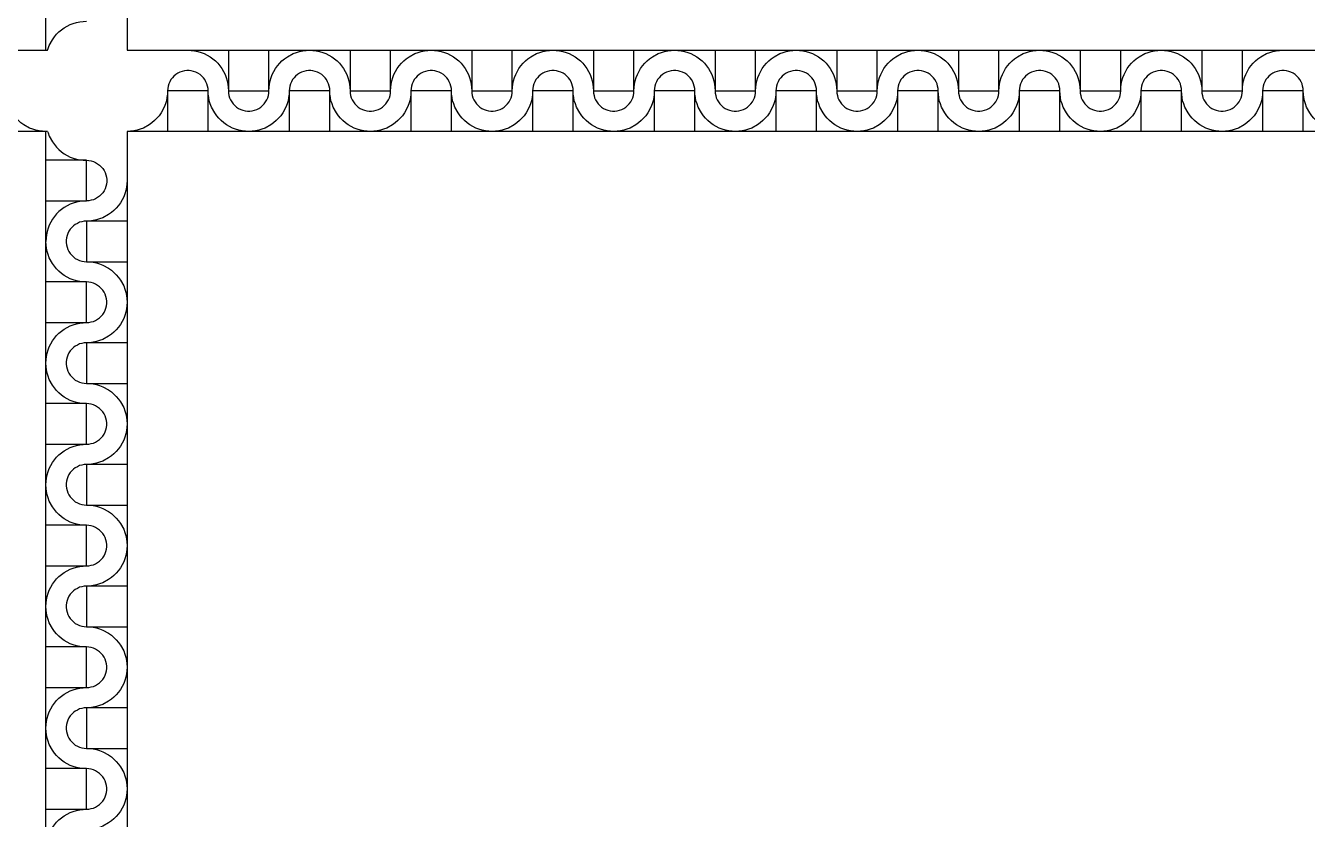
# Model space of a CAD drawing. Extents: x 190.8 to 267.1, y 124 to 174.8.
# Drawn here: x 228.85 to 231.062, y 162.423 to 163.793 of the extents above; entities that cross this region are included whole.
import ezdxf

# ---------------------------------------------------------------- set-up
doc = ezdxf.new("R2010")
doc.units = 0
doc.header["$MEASUREMENT"] = 0

msp = doc.modelspace()

# ---------------------------------------------------------------- linework, layer by layer
for p, q in [((226.7846, 163.7506), (228.8875, 163.7506)), ((229.0246, 163.7506), (231.1275, 163.7506))]:
    msp.add_line(p, q)
for points in [[(228.8846, 163.7506), (228.8846, 165.8106)], [(231.1275, 165.8106), (229.0246, 165.8106), (229.0246, 163.7506)], [(228.8875, 163.7506), (228.8884, 163.7533), (228.8904, 163.7588), (228.8959, 163.7688), (228.8994, 163.7736), (228.9031, 163.7781), (228.9071, 163.7821), (228.9116, 163.7858), (228.9164, 163.7893), (228.9264, 163.7948), (228.9319, 163.7968), (228.9374, 163.7986), (228.9431, 163.7996), (228.9489, 163.8003), (228.9546, 163.8006)], [(229.1296, 163.7506), (229.1354, 163.7503), (229.1411, 163.7496), (229.1469, 163.7486), (229.1524, 163.7468), (229.1579, 163.7448), (229.1679, 163.7393), (229.1726, 163.7358), (229.1771, 163.7321), (229.1811, 163.7281), (229.1849, 163.7236), (229.1884, 163.7188), (229.1939, 163.7088), (229.1959, 163.7033), (229.1976, 163.6978), (229.1986, 163.6921), (229.1994, 163.6863), (229.1996, 163.6806)], [(229.1996, 163.7506), (229.1996, 163.6806), (229.2696, 163.6806), (229.2696, 163.7506)], [(229.2696, 163.6806), (229.2699, 163.6863), (229.2706, 163.6921), (229.2716, 163.6978), (229.2734, 163.7033), (229.2754, 163.7088), (229.2809, 163.7188), (229.2844, 163.7236), (229.2881, 163.7281), (229.2921, 163.7321), (229.2966, 163.7358), (229.3014, 163.7393), (229.3114, 163.7448), (229.3169, 163.7468), (229.3224, 163.7486), (229.3281, 163.7496), (229.3339, 163.7503), (229.3396, 163.7506)], [(229.3396, 163.7506), (229.3454, 163.7503), (229.3511, 163.7496), (229.3569, 163.7486), (229.3624, 163.7468), (229.3679, 163.7448), (229.3779, 163.7393), (229.3826, 163.7358), (229.3871, 163.7321), (229.3911, 163.7281), (229.3949, 163.7236), (229.3984, 163.7188), (229.4039, 163.7088), (229.4059, 163.7033), (229.4076, 163.6978), (229.4086, 163.6921), (229.4094, 163.6863), (229.4096, 163.6806)], [(229.4096, 163.7506), (229.4096, 163.6806), (229.4796, 163.6806), (229.4796, 163.7506)], [(229.4796, 163.6806), (229.4799, 163.6863), (229.4806, 163.6921), (229.4816, 163.6978), (229.4834, 163.7033), (229.4854, 163.7088), (229.4909, 163.7188), (229.4944, 163.7236), (229.4981, 163.7281), (229.5021, 163.7321), (229.5066, 163.7358), (229.5114, 163.7393), (229.5214, 163.7448), (229.5269, 163.7468), (229.5324, 163.7486), (229.5381, 163.7496), (229.5439, 163.7503), (229.5496, 163.7506)], [(229.5496, 163.7506), (229.5554, 163.7503), (229.5611, 163.7496), (229.5669, 163.7486), (229.5724, 163.7468), (229.5779, 163.7448), (229.5879, 163.7393), (229.5926, 163.7358), (229.5971, 163.7321), (229.6011, 163.7281), (229.6049, 163.7236), (229.6084, 163.7188), (229.6139, 163.7088), (229.6159, 163.7033), (229.6176, 163.6978), (229.6186, 163.6921), (229.6194, 163.6863), (229.6196, 163.6806)], [(229.6196, 163.7506), (229.6196, 163.6806), (229.6896, 163.6806), (229.6896, 163.7506)], [(229.6896, 163.6806), (229.6899, 163.6863), (229.6906, 163.6921), (229.6916, 163.6978), (229.6934, 163.7033), (229.6954, 163.7088), (229.7009, 163.7188), (229.7044, 163.7236), (229.7081, 163.7281), (229.7121, 163.7321), (229.7166, 163.7358), (229.7214, 163.7393), (229.7314, 163.7448), (229.7369, 163.7468), (229.7424, 163.7486), (229.7481, 163.7496), (229.7539, 163.7503), (229.7596, 163.7506)], [(229.7596, 163.7506), (229.7654, 163.7503), (229.7711, 163.7496), (229.7769, 163.7486), (229.7824, 163.7468), (229.7879, 163.7448), (229.7979, 163.7393), (229.8026, 163.7358), (229.8071, 163.7321), (229.8111, 163.7281), (229.8149, 163.7236), (229.8184, 163.7188), (229.8239, 163.7088), (229.8259, 163.7033), (229.8276, 163.6978), (229.8286, 163.6921), (229.8294, 163.6863), (229.8296, 163.6806)], [(229.8296, 163.7506), (229.8296, 163.6806), (229.8996, 163.6806), (229.8996, 163.7506)], [(229.8996, 163.6806), (229.8999, 163.6863), (229.9006, 163.6921), (229.9016, 163.6978), (229.9034, 163.7033), (229.9054, 163.7088), (229.9109, 163.7188), (229.9144, 163.7236), (229.9181, 163.7281), (229.9221, 163.7321), (229.9266, 163.7358), (229.9314, 163.7393), (229.9414, 163.7448), (229.9469, 163.7468), (229.9524, 163.7486), (229.9581, 163.7496), (229.9639, 163.7503), (229.9696, 163.7506)], [(229.9696, 163.7506), (229.9754, 163.7503), (229.9811, 163.7496), (229.9869, 163.7486), (229.9924, 163.7468), (229.9979, 163.7448), (230.0079, 163.7393), (230.0126, 163.7358), (230.0171, 163.7321), (230.0211, 163.7281), (230.0249, 163.7236), (230.0284, 163.7188), (230.0339, 163.7088), (230.0359, 163.7033), (230.0376, 163.6978), (230.0386, 163.6921), (230.0394, 163.6863), (230.0396, 163.6806)], [(230.0396, 163.7506), (230.0396, 163.6806), (230.1096, 163.6806), (230.1096, 163.7506)], [(230.1096, 163.6806), (230.1099, 163.6863), (230.1106, 163.6921), (230.1116, 163.6978), (230.1134, 163.7033), (230.1154, 163.7088), (230.1209, 163.7188), (230.1244, 163.7236), (230.1281, 163.7281), (230.1321, 163.7321), (230.1366, 163.7358), (230.1414, 163.7393), (230.1514, 163.7448), (230.1569, 163.7468), (230.1624, 163.7486), (230.1681, 163.7496), (230.1739, 163.7503), (230.1796, 163.7506)], [(230.1796, 163.7506), (230.1854, 163.7503), (230.1911, 163.7496), (230.1969, 163.7486), (230.2024, 163.7468), (230.2079, 163.7448), (230.2179, 163.7393), (230.2226, 163.7358), (230.2271, 163.7321), (230.2311, 163.7281), (230.2349, 163.7236), (230.2384, 163.7188), (230.2439, 163.7088), (230.2459, 163.7033), (230.2476, 163.6978), (230.2486, 163.6921), (230.2494, 163.6863), (230.2496, 163.6806)], [(230.2496, 163.7506), (230.2496, 163.6806), (230.3196, 163.6806), (230.3196, 163.7506)], [(230.3196, 163.6806), (230.3199, 163.6863), (230.3206, 163.6921), (230.3216, 163.6978), (230.3234, 163.7033), (230.3254, 163.7088), (230.3309, 163.7188), (230.3344, 163.7236), (230.3381, 163.7281), (230.3421, 163.7321), (230.3466, 163.7358), (230.3514, 163.7393), (230.3614, 163.7448), (230.3669, 163.7468), (230.3724, 163.7486), (230.3781, 163.7496), (230.3839, 163.7503), (230.3896, 163.7506)], [(230.3896, 163.7506), (230.3954, 163.7503), (230.4011, 163.7496), (230.4069, 163.7486), (230.4124, 163.7468), (230.4179, 163.7448), (230.4279, 163.7393), (230.4326, 163.7358), (230.4371, 163.7321), (230.4411, 163.7281), (230.4449, 163.7236), (230.4484, 163.7188), (230.4539, 163.7088), (230.4559, 163.7033), (230.4576, 163.6978), (230.4586, 163.6921), (230.4594, 163.6863), (230.4596, 163.6806)], [(230.4596, 163.7506), (230.4596, 163.6806), (230.5296, 163.6806), (230.5296, 163.7506)], [(230.5296, 163.6806), (230.5299, 163.6863), (230.5306, 163.6921), (230.5316, 163.6978), (230.5334, 163.7033), (230.5354, 163.7088), (230.5409, 163.7188), (230.5444, 163.7236), (230.5481, 163.7281), (230.5521, 163.7321), (230.5566, 163.7358), (230.5614, 163.7393), (230.5714, 163.7448), (230.5769, 163.7468), (230.5824, 163.7486), (230.5881, 163.7496), (230.5939, 163.7503), (230.5996, 163.7506)], [(230.5996, 163.7506), (230.6054, 163.7503), (230.6111, 163.7496), (230.6169, 163.7486), (230.6224, 163.7468), (230.6279, 163.7448), (230.6379, 163.7393), (230.6426, 163.7358), (230.6471, 163.7321), (230.6511, 163.7281), (230.6549, 163.7236), (230.6584, 163.7188), (230.6639, 163.7088), (230.6659, 163.7033), (230.6676, 163.6978), (230.6686, 163.6921), (230.6694, 163.6863), (230.6696, 163.6806)], [(230.6696, 163.7506), (230.6696, 163.6806), (230.7396, 163.6806), (230.7396, 163.7506)], [(230.7396, 163.6806), (230.7399, 163.6863), (230.7406, 163.6921), (230.7416, 163.6978), (230.7434, 163.7033), (230.7454, 163.7088), (230.7509, 163.7188), (230.7544, 163.7236), (230.7581, 163.7281), (230.7621, 163.7321), (230.7666, 163.7358), (230.7714, 163.7393), (230.7814, 163.7448), (230.7869, 163.7468), (230.7924, 163.7486), (230.7981, 163.7496), (230.8039, 163.7503), (230.8096, 163.7506)], [(230.8096, 163.7506), (230.8154, 163.7503), (230.8211, 163.7496), (230.8269, 163.7486), (230.8324, 163.7468), (230.8379, 163.7448), (230.8479, 163.7393), (230.8526, 163.7358), (230.8571, 163.7321), (230.8611, 163.7281), (230.8649, 163.7236), (230.8684, 163.7188), (230.8739, 163.7088), (230.8759, 163.7033), (230.8776, 163.6978), (230.8786, 163.6921), (230.8794, 163.6863), (230.8796, 163.6806)], [(230.8796, 163.7506), (230.8796, 163.6806), (230.9496, 163.6806), (230.9496, 163.7506)], [(230.9496, 163.6806), (230.9499, 163.6863), (230.9506, 163.6921), (230.9516, 163.6978), (230.9534, 163.7033), (230.9554, 163.7088), (230.9609, 163.7188), (230.9644, 163.7236), (230.9681, 163.7281), (230.9721, 163.7321), (230.9766, 163.7358), (230.9814, 163.7393), (230.9914, 163.7448), (230.9969, 163.7468), (231.0024, 163.7486), (231.0081, 163.7496), (231.0139, 163.7503), (231.0196, 163.7506)], [(229.1646, 163.6806), (229.1644, 163.6846), (229.1636, 163.6886), (229.1626, 163.6926), (229.1609, 163.6963), (229.1589, 163.6998), (229.1564, 163.7031), (229.1536, 163.7061), (229.1506, 163.7086), (229.1471, 163.7108), (229.1434, 163.7128), (229.1396, 163.7141), (229.1356, 163.7151), (229.1316, 163.7156), (229.1276, 163.7156), (229.1236, 163.7151), (229.1196, 163.7141), (229.1156, 163.7128), (229.1121, 163.7108), (229.1086, 163.7086), (229.1056, 163.7061), (229.1029, 163.7031), (229.1004, 163.6998), (229.0984, 163.6963), (229.0966, 163.6926), (229.0956, 163.6886), (229.0949, 163.6846), (229.0946, 163.6806)], [(229.3746, 163.6806), (229.3744, 163.6846), (229.3736, 163.6886), (229.3726, 163.6926), (229.3709, 163.6963), (229.3689, 163.6998), (229.3664, 163.7031), (229.3636, 163.7061), (229.3606, 163.7086), (229.3571, 163.7108), (229.3534, 163.7128), (229.3496, 163.7141), (229.3456, 163.7151), (229.3416, 163.7156), (229.3376, 163.7156), (229.3336, 163.7151), (229.3296, 163.7141), (229.3256, 163.7128), (229.3221, 163.7108), (229.3186, 163.7086), (229.3156, 163.7061), (229.3129, 163.7031), (229.3104, 163.6998), (229.3084, 163.6963), (229.3066, 163.6926), (229.3056, 163.6886), (229.3049, 163.6846), (229.3046, 163.6806)], [(229.5846, 163.6806), (229.5844, 163.6846), (229.5836, 163.6886), (229.5826, 163.6926), (229.5809, 163.6963), (229.5789, 163.6998), (229.5764, 163.7031), (229.5736, 163.7061), (229.5706, 163.7086), (229.5671, 163.7108), (229.5634, 163.7128), (229.5596, 163.7141), (229.5556, 163.7151), (229.5516, 163.7156), (229.5476, 163.7156), (229.5436, 163.7151), (229.5396, 163.7141), (229.5356, 163.7128), (229.5321, 163.7108), (229.5286, 163.7086), (229.5256, 163.7061), (229.5229, 163.7031), (229.5204, 163.6998), (229.5184, 163.6963), (229.5166, 163.6926), (229.5156, 163.6886), (229.5149, 163.6846), (229.5146, 163.6806)], [(229.7946, 163.6806), (229.7944, 163.6846), (229.7936, 163.6886), (229.7926, 163.6926), (229.7909, 163.6963), (229.7889, 163.6998), (229.7864, 163.7031), (229.7836, 163.7061), (229.7806, 163.7086), (229.7771, 163.7108), (229.7734, 163.7128), (229.7696, 163.7141), (229.7656, 163.7151), (229.7616, 163.7156), (229.7576, 163.7156), (229.7536, 163.7151), (229.7496, 163.7141), (229.7456, 163.7128), (229.7421, 163.7108), (229.7386, 163.7086), (229.7356, 163.7061), (229.7329, 163.7031), (229.7304, 163.6998), (229.7284, 163.6963), (229.7266, 163.6926), (229.7256, 163.6886), (229.7249, 163.6846), (229.7246, 163.6806)], [(230.0046, 163.6806), (230.0044, 163.6846), (230.0036, 163.6886), (230.0026, 163.6926), (230.0009, 163.6963), (229.9989, 163.6998), (229.9964, 163.7031), (229.9936, 163.7061), (229.9906, 163.7086), (229.9871, 163.7108), (229.9834, 163.7128), (229.9796, 163.7141), (229.9756, 163.7151), (229.9716, 163.7156), (229.9676, 163.7156), (229.9636, 163.7151), (229.9596, 163.7141), (229.9556, 163.7128), (229.9521, 163.7108), (229.9486, 163.7086), (229.9456, 163.7061), (229.9429, 163.7031), (229.9404, 163.6998), (229.9384, 163.6963), (229.9366, 163.6926), (229.9356, 163.6886), (229.9349, 163.6846), (229.9346, 163.6806)], [(230.2146, 163.6806), (230.2144, 163.6846), (230.2136, 163.6886), (230.2126, 163.6926), (230.2109, 163.6963), (230.2089, 163.6998), (230.2064, 163.7031), (230.2036, 163.7061), (230.2006, 163.7086), (230.1971, 163.7108), (230.1934, 163.7128), (230.1896, 163.7141), (230.1856, 163.7151), (230.1816, 163.7156), (230.1776, 163.7156), (230.1736, 163.7151), (230.1696, 163.7141), (230.1656, 163.7128), (230.1621, 163.7108), (230.1586, 163.7086), (230.1556, 163.7061), (230.1529, 163.7031), (230.1504, 163.6998), (230.1484, 163.6963), (230.1466, 163.6926), (230.1456, 163.6886), (230.1449, 163.6846), (230.1446, 163.6806)], [(230.4246, 163.6806), (230.4244, 163.6846), (230.4236, 163.6886), (230.4226, 163.6926), (230.4209, 163.6963), (230.4189, 163.6998), (230.4164, 163.7031), (230.4136, 163.7061), (230.4106, 163.7086), (230.4071, 163.7108), (230.4034, 163.7128), (230.3996, 163.7141), (230.3956, 163.7151), (230.3916, 163.7156), (230.3876, 163.7156), (230.3836, 163.7151), (230.3796, 163.7141), (230.3756, 163.7128), (230.3721, 163.7108), (230.3686, 163.7086), (230.3656, 163.7061), (230.3629, 163.7031), (230.3604, 163.6998), (230.3584, 163.6963), (230.3566, 163.6926), (230.3556, 163.6886), (230.3549, 163.6846), (230.3546, 163.6806)], [(230.6346, 163.6806), (230.6344, 163.6846), (230.6336, 163.6886), (230.6326, 163.6926), (230.6309, 163.6963), (230.6289, 163.6998), (230.6264, 163.7031), (230.6236, 163.7061), (230.6206, 163.7086), (230.6171, 163.7108), (230.6134, 163.7128), (230.6096, 163.7141), (230.6056, 163.7151), (230.6016, 163.7156), (230.5976, 163.7156), (230.5936, 163.7151), (230.5896, 163.7141), (230.5856, 163.7128), (230.5821, 163.7108), (230.5786, 163.7086), (230.5756, 163.7061), (230.5729, 163.7031), (230.5704, 163.6998), (230.5684, 163.6963), (230.5666, 163.6926), (230.5656, 163.6886), (230.5649, 163.6846), (230.5646, 163.6806)], [(230.8446, 163.6806), (230.8444, 163.6846), (230.8436, 163.6886), (230.8426, 163.6926), (230.8409, 163.6963), (230.8389, 163.6998), (230.8364, 163.7031), (230.8336, 163.7061), (230.8306, 163.7086), (230.8271, 163.7108), (230.8234, 163.7128), (230.8196, 163.7141), (230.8156, 163.7151), (230.8116, 163.7156), (230.8076, 163.7156), (230.8036, 163.7151), (230.7996, 163.7141), (230.7956, 163.7128), (230.7921, 163.7108), (230.7886, 163.7086), (230.7856, 163.7061), (230.7829, 163.7031), (230.7804, 163.6998), (230.7784, 163.6963), (230.7766, 163.6926), (230.7756, 163.6886), (230.7749, 163.6846), (230.7746, 163.6806)], [(231.0546, 163.6806), (231.0544, 163.6846), (231.0536, 163.6886), (231.0526, 163.6926), (231.0509, 163.6963), (231.0489, 163.6998), (231.0464, 163.7031), (231.0436, 163.7061), (231.0406, 163.7086), (231.0371, 163.7108), (231.0334, 163.7128), (231.0296, 163.7141), (231.0256, 163.7151), (231.0216, 163.7156), (231.0176, 163.7156), (231.0136, 163.7151), (231.0096, 163.7141), (231.0056, 163.7128), (231.0021, 163.7108), (230.9986, 163.7086), (230.9956, 163.7061), (230.9929, 163.7031), (230.9904, 163.6998), (230.9884, 163.6963), (230.9866, 163.6926), (230.9856, 163.6886), (230.9849, 163.6846), (230.9846, 163.6806)], [(228.8846, 163.6106), (228.8789, 163.6108), (228.8731, 163.6116), (228.8674, 163.6126), (228.8619, 163.6143), (228.8564, 163.6163), (228.8464, 163.6218), (228.8416, 163.6253), (228.8371, 163.6291), (228.8331, 163.6331), (228.8294, 163.6376), (228.8259, 163.6423), (228.8204, 163.6523), (228.8184, 163.6578), (228.8166, 163.6633), (228.8156, 163.6691), (228.8149, 163.6748), (228.8146, 163.6806)], [(229.0946, 163.6806), (229.0944, 163.6748), (229.0936, 163.6691), (229.0926, 163.6633), (229.0909, 163.6578), (229.0889, 163.6523), (229.0834, 163.6423), (229.0799, 163.6376), (229.0761, 163.6331), (229.0721, 163.6291), (229.0676, 163.6253), (229.0629, 163.6218), (229.0529, 163.6163), (229.0474, 163.6143), (229.0419, 163.6126), (229.0361, 163.6116), (229.0304, 163.6108), (229.0246, 163.6106)], [(229.1646, 163.6106), (229.1646, 163.6806), (229.0946, 163.6806), (229.0946, 163.6106)], [(229.2346, 163.6106), (229.2289, 163.6108), (229.2231, 163.6116), (229.2174, 163.6126), (229.2119, 163.6143), (229.2064, 163.6163), (229.1964, 163.6218), (229.1916, 163.6253), (229.1871, 163.6291), (229.1831, 163.6331), (229.1794, 163.6376), (229.1759, 163.6423), (229.1704, 163.6523), (229.1684, 163.6578), (229.1666, 163.6633), (229.1656, 163.6691), (229.1649, 163.6748), (229.1646, 163.6806)], [(229.1996, 163.6806), (229.1999, 163.6766), (229.2006, 163.6726), (229.2016, 163.6686), (229.2034, 163.6648), (229.2054, 163.6613), (229.2079, 163.6581), (229.2106, 163.6551), (229.2136, 163.6526), (229.2171, 163.6503), (229.2209, 163.6483), (229.2246, 163.6471), (229.2286, 163.6461), (229.2326, 163.6456), (229.2366, 163.6456), (229.2406, 163.6461), (229.2446, 163.6471), (229.2486, 163.6483), (229.2521, 163.6503), (229.2556, 163.6526), (229.2586, 163.6551), (229.2614, 163.6581), (229.2639, 163.6613), (229.2659, 163.6648), (229.2676, 163.6686), (229.2686, 163.6726), (229.2694, 163.6766), (229.2696, 163.6806)], [(229.3046, 163.6806), (229.3044, 163.6748), (229.3036, 163.6691), (229.3026, 163.6633), (229.3009, 163.6578), (229.2989, 163.6523), (229.2934, 163.6423), (229.2899, 163.6376), (229.2861, 163.6331), (229.2821, 163.6291), (229.2776, 163.6253), (229.2729, 163.6218), (229.2629, 163.6163), (229.2574, 163.6143), (229.2519, 163.6126), (229.2461, 163.6116), (229.2404, 163.6108), (229.2346, 163.6106)], [(229.3746, 163.6106), (229.3746, 163.6806), (229.3046, 163.6806), (229.3046, 163.6106)], [(229.4446, 163.6106), (229.4389, 163.6108), (229.4331, 163.6116), (229.4274, 163.6126), (229.4219, 163.6143), (229.4164, 163.6163), (229.4064, 163.6218), (229.4016, 163.6253), (229.3971, 163.6291), (229.3931, 163.6331), (229.3894, 163.6376), (229.3859, 163.6423), (229.3804, 163.6523), (229.3784, 163.6578), (229.3766, 163.6633), (229.3756, 163.6691), (229.3749, 163.6748), (229.3746, 163.6806)], [(229.4096, 163.6806), (229.4099, 163.6766), (229.4106, 163.6726), (229.4116, 163.6686), (229.4134, 163.6648), (229.4154, 163.6613), (229.4179, 163.6581), (229.4206, 163.6551), (229.4236, 163.6526), (229.4271, 163.6503), (229.4309, 163.6483), (229.4346, 163.6471), (229.4386, 163.6461), (229.4426, 163.6456), (229.4466, 163.6456), (229.4506, 163.6461), (229.4546, 163.6471), (229.4586, 163.6483), (229.4621, 163.6503), (229.4656, 163.6526), (229.4686, 163.6551), (229.4714, 163.6581), (229.4739, 163.6613), (229.4759, 163.6648), (229.4776, 163.6686), (229.4786, 163.6726), (229.4794, 163.6766), (229.4796, 163.6806)], [(229.5146, 163.6806), (229.5144, 163.6748), (229.5136, 163.6691), (229.5126, 163.6633), (229.5109, 163.6578), (229.5089, 163.6523), (229.5034, 163.6423), (229.4999, 163.6376), (229.4961, 163.6331), (229.4921, 163.6291), (229.4876, 163.6253), (229.4829, 163.6218), (229.4729, 163.6163), (229.4674, 163.6143), (229.4619, 163.6126), (229.4561, 163.6116), (229.4504, 163.6108), (229.4446, 163.6106)], [(229.5846, 163.6106), (229.5846, 163.6806), (229.5146, 163.6806), (229.5146, 163.6106)], [(229.6546, 163.6106), (229.6489, 163.6108), (229.6431, 163.6116), (229.6374, 163.6126), (229.6319, 163.6143), (229.6264, 163.6163), (229.6164, 163.6218), (229.6116, 163.6253), (229.6071, 163.6291), (229.6031, 163.6331), (229.5994, 163.6376), (229.5959, 163.6423), (229.5904, 163.6523), (229.5884, 163.6578), (229.5866, 163.6633), (229.5856, 163.6691), (229.5849, 163.6748), (229.5846, 163.6806)], [(229.6196, 163.6806), (229.6199, 163.6766), (229.6206, 163.6726), (229.6216, 163.6686), (229.6234, 163.6648), (229.6254, 163.6613), (229.6279, 163.6581), (229.6306, 163.6551), (229.6336, 163.6526), (229.6371, 163.6503), (229.6409, 163.6483), (229.6446, 163.6471), (229.6486, 163.6461), (229.6526, 163.6456), (229.6566, 163.6456), (229.6606, 163.6461), (229.6646, 163.6471), (229.6686, 163.6483), (229.6721, 163.6503), (229.6756, 163.6526), (229.6786, 163.6551), (229.6814, 163.6581), (229.6839, 163.6613), (229.6859, 163.6648), (229.6876, 163.6686), (229.6886, 163.6726), (229.6894, 163.6766), (229.6896, 163.6806)], [(229.7246, 163.6806), (229.7244, 163.6748), (229.7236, 163.6691), (229.7226, 163.6633), (229.7209, 163.6578), (229.7189, 163.6523), (229.7134, 163.6423), (229.7099, 163.6376), (229.7061, 163.6331), (229.7021, 163.6291), (229.6976, 163.6253), (229.6929, 163.6218), (229.6829, 163.6163), (229.6774, 163.6143), (229.6719, 163.6126), (229.6661, 163.6116), (229.6604, 163.6108), (229.6546, 163.6106)], [(229.7946, 163.6106), (229.7946, 163.6806), (229.7246, 163.6806), (229.7246, 163.6106)], [(229.8646, 163.6106), (229.8589, 163.6108), (229.8531, 163.6116), (229.8474, 163.6126), (229.8419, 163.6143), (229.8364, 163.6163), (229.8264, 163.6218), (229.8216, 163.6253), (229.8171, 163.6291), (229.8131, 163.6331), (229.8094, 163.6376), (229.8059, 163.6423), (229.8004, 163.6523), (229.7984, 163.6578), (229.7966, 163.6633), (229.7956, 163.6691), (229.7949, 163.6748), (229.7946, 163.6806)], [(229.8296, 163.6806), (229.8299, 163.6766), (229.8306, 163.6726), (229.8316, 163.6686), (229.8334, 163.6648), (229.8354, 163.6613), (229.8379, 163.6581), (229.8406, 163.6551), (229.8436, 163.6526), (229.8471, 163.6503), (229.8509, 163.6483), (229.8546, 163.6471), (229.8586, 163.6461), (229.8626, 163.6456), (229.8666, 163.6456), (229.8706, 163.6461), (229.8746, 163.6471), (229.8786, 163.6483), (229.8821, 163.6503), (229.8856, 163.6526), (229.8886, 163.6551), (229.8914, 163.6581), (229.8939, 163.6613), (229.8959, 163.6648), (229.8976, 163.6686), (229.8986, 163.6726), (229.8994, 163.6766), (229.8996, 163.6806)], [(229.9346, 163.6806), (229.9344, 163.6748), (229.9336, 163.6691), (229.9326, 163.6633), (229.9309, 163.6578), (229.9289, 163.6523), (229.9234, 163.6423), (229.9199, 163.6376), (229.9161, 163.6331), (229.9121, 163.6291), (229.9076, 163.6253), (229.9029, 163.6218), (229.8929, 163.6163), (229.8874, 163.6143), (229.8819, 163.6126), (229.8761, 163.6116), (229.8704, 163.6108), (229.8646, 163.6106)], [(230.0046, 163.6106), (230.0046, 163.6806), (229.9346, 163.6806), (229.9346, 163.6106)], [(230.0746, 163.6106), (230.0689, 163.6108), (230.0631, 163.6116), (230.0574, 163.6126), (230.0519, 163.6143), (230.0464, 163.6163), (230.0364, 163.6218), (230.0316, 163.6253), (230.0271, 163.6291), (230.0231, 163.6331), (230.0194, 163.6376), (230.0159, 163.6423), (230.0104, 163.6523), (230.0084, 163.6578), (230.0066, 163.6633), (230.0056, 163.6691), (230.0049, 163.6748), (230.0046, 163.6806)], [(230.0396, 163.6806), (230.0399, 163.6766), (230.0406, 163.6726), (230.0416, 163.6686), (230.0434, 163.6648), (230.0454, 163.6613), (230.0479, 163.6581), (230.0506, 163.6551), (230.0536, 163.6526), (230.0571, 163.6503), (230.0609, 163.6483), (230.0646, 163.6471), (230.0686, 163.6461), (230.0726, 163.6456), (230.0766, 163.6456), (230.0806, 163.6461), (230.0846, 163.6471), (230.0886, 163.6483), (230.0921, 163.6503), (230.0956, 163.6526), (230.0986, 163.6551), (230.1014, 163.6581), (230.1039, 163.6613), (230.1059, 163.6648), (230.1076, 163.6686), (230.1086, 163.6726), (230.1094, 163.6766), (230.1096, 163.6806)], [(230.1446, 163.6806), (230.1444, 163.6748), (230.1436, 163.6691), (230.1426, 163.6633), (230.1409, 163.6578), (230.1389, 163.6523), (230.1334, 163.6423), (230.1299, 163.6376), (230.1261, 163.6331), (230.1221, 163.6291), (230.1176, 163.6253), (230.1129, 163.6218), (230.1029, 163.6163), (230.0974, 163.6143), (230.0919, 163.6126), (230.0861, 163.6116), (230.0804, 163.6108), (230.0746, 163.6106)], [(230.2146, 163.6106), (230.2146, 163.6806), (230.1446, 163.6806), (230.1446, 163.6106)], [(230.2846, 163.6106), (230.2789, 163.6108), (230.2731, 163.6116), (230.2674, 163.6126), (230.2619, 163.6143), (230.2564, 163.6163), (230.2464, 163.6218), (230.2416, 163.6253), (230.2371, 163.6291), (230.2331, 163.6331), (230.2294, 163.6376), (230.2259, 163.6423), (230.2204, 163.6523), (230.2184, 163.6578), (230.2166, 163.6633), (230.2156, 163.6691), (230.2149, 163.6748), (230.2146, 163.6806)], [(230.2496, 163.6806), (230.2499, 163.6766), (230.2506, 163.6726), (230.2516, 163.6686), (230.2534, 163.6648), (230.2554, 163.6613), (230.2579, 163.6581), (230.2606, 163.6551), (230.2636, 163.6526), (230.2671, 163.6503), (230.2709, 163.6483), (230.2746, 163.6471), (230.2786, 163.6461), (230.2826, 163.6456), (230.2866, 163.6456), (230.2906, 163.6461), (230.2946, 163.6471), (230.2986, 163.6483), (230.3021, 163.6503), (230.3056, 163.6526), (230.3086, 163.6551), (230.3114, 163.6581), (230.3139, 163.6613), (230.3159, 163.6648), (230.3176, 163.6686), (230.3186, 163.6726), (230.3194, 163.6766), (230.3196, 163.6806)], [(230.3546, 163.6806), (230.3544, 163.6748), (230.3536, 163.6691), (230.3526, 163.6633), (230.3509, 163.6578), (230.3489, 163.6523), (230.3434, 163.6423), (230.3399, 163.6376), (230.3361, 163.6331), (230.3321, 163.6291), (230.3276, 163.6253), (230.3229, 163.6218), (230.3129, 163.6163), (230.3074, 163.6143), (230.3019, 163.6126), (230.2961, 163.6116), (230.2904, 163.6108), (230.2846, 163.6106)], [(230.4246, 163.6106), (230.4246, 163.6806), (230.3546, 163.6806), (230.3546, 163.6106)], [(230.4946, 163.6106), (230.4889, 163.6108), (230.4831, 163.6116), (230.4774, 163.6126), (230.4719, 163.6143), (230.4664, 163.6163), (230.4564, 163.6218), (230.4516, 163.6253), (230.4471, 163.6291), (230.4431, 163.6331), (230.4394, 163.6376), (230.4359, 163.6423), (230.4304, 163.6523), (230.4284, 163.6578), (230.4266, 163.6633), (230.4256, 163.6691), (230.4249, 163.6748), (230.4246, 163.6806)], [(230.4596, 163.6806), (230.4599, 163.6766), (230.4606, 163.6726), (230.4616, 163.6686), (230.4634, 163.6648), (230.4654, 163.6613), (230.4679, 163.6581), (230.4706, 163.6551), (230.4736, 163.6526), (230.4771, 163.6503), (230.4809, 163.6483), (230.4846, 163.6471), (230.4886, 163.6461), (230.4926, 163.6456), (230.4966, 163.6456), (230.5006, 163.6461), (230.5046, 163.6471), (230.5086, 163.6483), (230.5121, 163.6503), (230.5156, 163.6526), (230.5186, 163.6551), (230.5214, 163.6581), (230.5239, 163.6613), (230.5259, 163.6648), (230.5276, 163.6686), (230.5286, 163.6726), (230.5294, 163.6766), (230.5296, 163.6806)], [(230.5646, 163.6806), (230.5644, 163.6748), (230.5636, 163.6691), (230.5626, 163.6633), (230.5609, 163.6578), (230.5589, 163.6523), (230.5534, 163.6423), (230.5499, 163.6376), (230.5461, 163.6331), (230.5421, 163.6291), (230.5376, 163.6253), (230.5329, 163.6218), (230.5229, 163.6163), (230.5174, 163.6143), (230.5119, 163.6126), (230.5061, 163.6116), (230.5004, 163.6108), (230.4946, 163.6106)], [(230.6346, 163.6106), (230.6346, 163.6806), (230.5646, 163.6806), (230.5646, 163.6106)], [(230.7046, 163.6106), (230.6989, 163.6108), (230.6931, 163.6116), (230.6874, 163.6126), (230.6819, 163.6143), (230.6764, 163.6163), (230.6664, 163.6218), (230.6616, 163.6253), (230.6571, 163.6291), (230.6531, 163.6331), (230.6494, 163.6376), (230.6459, 163.6423), (230.6404, 163.6523), (230.6384, 163.6578), (230.6366, 163.6633), (230.6356, 163.6691), (230.6349, 163.6748), (230.6346, 163.6806)], [(230.6696, 163.6806), (230.6699, 163.6766), (230.6706, 163.6726), (230.6716, 163.6686), (230.6734, 163.6648), (230.6754, 163.6613), (230.6779, 163.6581), (230.6806, 163.6551), (230.6836, 163.6526), (230.6871, 163.6503), (230.6909, 163.6483), (230.6946, 163.6471), (230.6986, 163.6461), (230.7026, 163.6456), (230.7066, 163.6456), (230.7106, 163.6461), (230.7146, 163.6471), (230.7186, 163.6483), (230.7221, 163.6503), (230.7256, 163.6526), (230.7286, 163.6551), (230.7314, 163.6581), (230.7339, 163.6613), (230.7359, 163.6648), (230.7376, 163.6686), (230.7386, 163.6726), (230.7394, 163.6766), (230.7396, 163.6806)], [(230.7746, 163.6806), (230.7744, 163.6748), (230.7736, 163.6691), (230.7726, 163.6633), (230.7709, 163.6578), (230.7689, 163.6523), (230.7634, 163.6423), (230.7599, 163.6376), (230.7561, 163.6331), (230.7521, 163.6291), (230.7476, 163.6253), (230.7429, 163.6218), (230.7329, 163.6163), (230.7274, 163.6143), (230.7219, 163.6126), (230.7161, 163.6116), (230.7104, 163.6108), (230.7046, 163.6106)], [(230.8446, 163.6106), (230.8446, 163.6806), (230.7746, 163.6806), (230.7746, 163.6106)], [(230.9146, 163.6106), (230.9089, 163.6108), (230.9031, 163.6116), (230.8974, 163.6126), (230.8919, 163.6143), (230.8864, 163.6163), (230.8764, 163.6218), (230.8716, 163.6253), (230.8671, 163.6291), (230.8631, 163.6331), (230.8594, 163.6376), (230.8559, 163.6423), (230.8504, 163.6523), (230.8484, 163.6578), (230.8466, 163.6633), (230.8456, 163.6691), (230.8449, 163.6748), (230.8446, 163.6806)], [(230.8796, 163.6806), (230.8799, 163.6766), (230.8806, 163.6726), (230.8816, 163.6686), (230.8834, 163.6648), (230.8854, 163.6613), (230.8879, 163.6581), (230.8906, 163.6551), (230.8936, 163.6526), (230.8971, 163.6503), (230.9009, 163.6483), (230.9046, 163.6471), (230.9086, 163.6461), (230.9126, 163.6456), (230.9166, 163.6456), (230.9206, 163.6461), (230.9246, 163.6471), (230.9286, 163.6483), (230.9321, 163.6503), (230.9356, 163.6526), (230.9386, 163.6551), (230.9414, 163.6581), (230.9439, 163.6613), (230.9459, 163.6648), (230.9476, 163.6686), (230.9486, 163.6726), (230.9494, 163.6766), (230.9496, 163.6806)], [(230.9846, 163.6806), (230.9844, 163.6748), (230.9836, 163.6691), (230.9826, 163.6633), (230.9809, 163.6578), (230.9789, 163.6523), (230.9734, 163.6423), (230.9699, 163.6376), (230.9661, 163.6331), (230.9621, 163.6291), (230.9576, 163.6253), (230.9529, 163.6218), (230.9429, 163.6163), (230.9374, 163.6143), (230.9319, 163.6126), (230.9261, 163.6116), (230.9204, 163.6108), (230.9146, 163.6106)], [(231.0546, 163.6106), (231.0546, 163.6806), (230.9846, 163.6806), (230.9846, 163.6106)], [(231.1246, 163.6106), (231.1189, 163.6108), (231.1131, 163.6116), (231.1074, 163.6126), (231.1019, 163.6143), (231.0964, 163.6163), (231.0864, 163.6218), (231.0816, 163.6253), (231.0771, 163.6291), (231.0731, 163.6331), (231.0694, 163.6376), (231.0659, 163.6423), (231.0604, 163.6523), (231.0584, 163.6578), (231.0566, 163.6633), (231.0556, 163.6691), (231.0549, 163.6748), (231.0546, 163.6806)], [(228.8875, 163.6106), (226.7846, 163.6106), (226.7846, 161.5506)], [(228.8846, 161.5506), (228.8846, 163.6106)], [(228.8875, 163.6106), (228.8884, 163.6078), (228.8904, 163.6023), (228.8959, 163.5923), (228.8994, 163.5876), (228.9031, 163.5831), (228.9071, 163.5791), (228.9116, 163.5753), (228.9164, 163.5718), (228.9264, 163.5663), (228.9319, 163.5643), (228.9374, 163.5626), (228.9431, 163.5616), (228.9489, 163.5608), (228.9546, 163.5606)], [(231.1275, 163.6106), (229.0246, 163.6106), (229.0246, 161.5506)], [(228.8846, 163.4906), (228.9546, 163.4906), (228.9546, 163.5606), (228.8846, 163.5606)], [(228.9546, 163.5606), (228.9586, 163.5603), (228.9626, 163.5596), (228.9666, 163.5586), (228.9704, 163.5568), (228.9739, 163.5548), (228.9771, 163.5523), (228.9801, 163.5496), (228.9826, 163.5466), (228.9849, 163.5431), (228.9869, 163.5393), (228.9881, 163.5356), (228.9891, 163.5316), (228.9896, 163.5276), (228.9896, 163.5236), (228.9891, 163.5196), (228.9881, 163.5156), (228.9869, 163.5116), (228.9849, 163.5081), (228.9826, 163.5046), (228.9801, 163.5016), (228.9771, 163.4988), (228.9739, 163.4963), (228.9704, 163.4943), (228.9666, 163.4926), (228.9626, 163.4916), (228.9586, 163.4908), (228.9546, 163.4906)], [(229.0246, 163.5256), (229.0244, 163.5198), (229.0236, 163.5141), (229.0226, 163.5083), (229.0209, 163.5028), (229.0189, 163.4973), (229.0134, 163.4873), (229.0099, 163.4826), (229.0061, 163.4781), (229.0021, 163.4741), (228.9976, 163.4703), (228.9929, 163.4668), (228.9829, 163.4613), (228.9774, 163.4593), (228.9719, 163.4576), (228.9661, 163.4566), (228.9604, 163.4558), (228.9546, 163.4556)], [(228.9546, 163.4906), (228.9489, 163.4903), (228.9431, 163.4896), (228.9374, 163.4886), (228.9319, 163.4868), (228.9264, 163.4848), (228.9164, 163.4793), (228.9116, 163.4758), (228.9071, 163.4721), (228.9031, 163.4681), (228.8994, 163.4636), (228.8959, 163.4588), (228.8904, 163.4488), (228.8884, 163.4433), (228.8866, 163.4378), (228.8856, 163.4321), (228.8849, 163.4263), (228.8846, 163.4206)], [(228.9546, 163.4556), (228.9506, 163.4553), (228.9466, 163.4546), (228.9426, 163.4536), (228.9389, 163.4518), (228.9354, 163.4498), (228.9321, 163.4473), (228.9291, 163.4446), (228.9266, 163.4416), (228.9244, 163.4381), (228.9224, 163.4343), (228.9211, 163.4306), (228.9201, 163.4266), (228.9196, 163.4226), (228.9196, 163.4186), (228.9201, 163.4146), (228.9211, 163.4106), (228.9224, 163.4066), (228.9244, 163.4031), (228.9266, 163.3996), (228.9291, 163.3966), (228.9321, 163.3938), (228.9354, 163.3913), (228.9389, 163.3893), (228.9426, 163.3876), (228.9466, 163.3866), (228.9506, 163.3858), (228.9546, 163.3856)], [(229.0246, 163.4556), (228.9546, 163.4556), (228.9546, 163.3856), (229.0246, 163.3856)], [(228.9546, 163.3506), (228.9489, 163.3508), (228.9431, 163.3516), (228.9374, 163.3526), (228.9319, 163.3543), (228.9264, 163.3563), (228.9164, 163.3618), (228.9116, 163.3653), (228.9071, 163.3691), (228.9031, 163.3731), (228.8994, 163.3776), (228.8959, 163.3823), (228.8904, 163.3923), (228.8884, 163.3978), (228.8866, 163.4033), (228.8856, 163.4091), (228.8849, 163.4148), (228.8846, 163.4206)], [(228.9546, 163.3856), (228.9604, 163.3853), (228.9661, 163.3846), (228.9719, 163.3836), (228.9774, 163.3818), (228.9829, 163.3798), (228.9929, 163.3743), (228.9976, 163.3708), (229.0021, 163.3671), (229.0061, 163.3631), (229.0099, 163.3586), (229.0134, 163.3538), (229.0189, 163.3438), (229.0209, 163.3383), (229.0226, 163.3328), (229.0236, 163.3271), (229.0244, 163.3213), (229.0246, 163.3156)], [(228.8846, 163.2806), (228.9546, 163.2806), (228.9546, 163.3506), (228.8846, 163.3506)], [(228.9546, 163.2806), (228.9586, 163.2808), (228.9626, 163.2816), (228.9666, 163.2826), (228.9704, 163.2843), (228.9739, 163.2863), (228.9771, 163.2888), (228.9801, 163.2916), (228.9826, 163.2946), (228.9849, 163.2981), (228.9869, 163.3018), (228.9881, 163.3056), (228.9891, 163.3096), (228.9896, 163.3136), (228.9896, 163.3176), (228.9891, 163.3216), (228.9881, 163.3256), (228.9869, 163.3296), (228.9849, 163.3331), (228.9826, 163.3366), (228.9801, 163.3396), (228.9771, 163.3423), (228.9739, 163.3448), (228.9704, 163.3468), (228.9666, 163.3486), (228.9626, 163.3496), (228.9586, 163.3503), (228.9546, 163.3506)], [(229.0246, 163.3156), (229.0244, 163.3098), (229.0236, 163.3041), (229.0226, 163.2983), (229.0209, 163.2928), (229.0189, 163.2873), (229.0134, 163.2773), (229.0099, 163.2726), (229.0061, 163.2681), (229.0021, 163.2641), (228.9976, 163.2603), (228.9929, 163.2568), (228.9829, 163.2513), (228.9774, 163.2493), (228.9719, 163.2476), (228.9661, 163.2466), (228.9604, 163.2458), (228.9546, 163.2456)], [(228.8846, 163.2106), (228.8849, 163.2163), (228.8856, 163.2221), (228.8866, 163.2278), (228.8884, 163.2333), (228.8904, 163.2388), (228.8959, 163.2488), (228.8994, 163.2536), (228.9031, 163.2581), (228.9071, 163.2621), (228.9116, 163.2658), (228.9164, 163.2693), (228.9264, 163.2748), (228.9319, 163.2768), (228.9374, 163.2786), (228.9431, 163.2796), (228.9489, 163.2803), (228.9546, 163.2806)], [(228.9546, 163.2456), (228.9506, 163.2453), (228.9466, 163.2446), (228.9426, 163.2436), (228.9389, 163.2418), (228.9354, 163.2398), (228.9321, 163.2373), (228.9291, 163.2346), (228.9266, 163.2316), (228.9244, 163.2281), (228.9224, 163.2243), (228.9211, 163.2206), (228.9201, 163.2166), (228.9196, 163.2126), (228.9196, 163.2086), (228.9201, 163.2046), (228.9211, 163.2006), (228.9224, 163.1966), (228.9244, 163.1931), (228.9266, 163.1896), (228.9291, 163.1866), (228.9321, 163.1838), (228.9354, 163.1813), (228.9389, 163.1793), (228.9426, 163.1776), (228.9466, 163.1766), (228.9506, 163.1758), (228.9546, 163.1756)], [(229.0246, 163.2456), (228.9546, 163.2456), (228.9546, 163.1756), (229.0246, 163.1756)], [(228.9546, 163.1406), (228.9489, 163.1408), (228.9431, 163.1416), (228.9374, 163.1426), (228.9319, 163.1443), (228.9264, 163.1463), (228.9164, 163.1518), (228.9116, 163.1553), (228.9071, 163.1591), (228.9031, 163.1631), (228.8994, 163.1676), (228.8959, 163.1723), (228.8904, 163.1823), (228.8884, 163.1878), (228.8866, 163.1933), (228.8856, 163.1991), (228.8849, 163.2048), (228.8846, 163.2106)], [(228.9546, 163.1756), (228.9604, 163.1753), (228.9661, 163.1746), (228.9719, 163.1736), (228.9774, 163.1718), (228.9829, 163.1698), (228.9929, 163.1643), (228.9976, 163.1608), (229.0021, 163.1571), (229.0061, 163.1531), (229.0099, 163.1486), (229.0134, 163.1438), (229.0189, 163.1338), (229.0209, 163.1283), (229.0226, 163.1228), (229.0236, 163.1171), (229.0244, 163.1113), (229.0246, 163.1056)], [(228.8846, 163.0706), (228.9546, 163.0706), (228.9546, 163.1406), (228.8846, 163.1406)], [(228.9546, 163.0706), (228.9586, 163.0708), (228.9626, 163.0716), (228.9666, 163.0726), (228.9704, 163.0743), (228.9739, 163.0763), (228.9771, 163.0788), (228.9801, 163.0816), (228.9826, 163.0846), (228.9849, 163.0881), (228.9869, 163.0918), (228.9881, 163.0956), (228.9891, 163.0996), (228.9896, 163.1036), (228.9896, 163.1076), (228.9891, 163.1116), (228.9881, 163.1156), (228.9869, 163.1196), (228.9849, 163.1231), (228.9826, 163.1266), (228.9801, 163.1296), (228.9771, 163.1323), (228.9739, 163.1348), (228.9704, 163.1368), (228.9666, 163.1386), (228.9626, 163.1396), (228.9586, 163.1403), (228.9546, 163.1406)], [(229.0246, 163.1056), (229.0244, 163.0998), (229.0236, 163.0941), (229.0226, 163.0883), (229.0209, 163.0828), (229.0189, 163.0773), (229.0134, 163.0673), (229.0099, 163.0626), (229.0061, 163.0581), (229.0021, 163.0541), (228.9976, 163.0503), (228.9929, 163.0468), (228.9829, 163.0413), (228.9774, 163.0393), (228.9719, 163.0376), (228.9661, 163.0366), (228.9604, 163.0358), (228.9546, 163.0356)], [(228.8846, 163.0006), (228.8849, 163.0063), (228.8856, 163.0121), (228.8866, 163.0178), (228.8884, 163.0233), (228.8904, 163.0288), (228.8959, 163.0388), (228.8994, 163.0436), (228.9031, 163.0481), (228.9071, 163.0521), (228.9116, 163.0558), (228.9164, 163.0593), (228.9264, 163.0648), (228.9319, 163.0668), (228.9374, 163.0686), (228.9431, 163.0696), (228.9489, 163.0703), (228.9546, 163.0706)], [(228.9546, 163.0356), (228.9506, 163.0353), (228.9466, 163.0346), (228.9426, 163.0336), (228.9389, 163.0318), (228.9354, 163.0298), (228.9321, 163.0273), (228.9291, 163.0246), (228.9266, 163.0216), (228.9244, 163.0181), (228.9224, 163.0143), (228.9211, 163.0106), (228.9201, 163.0066), (228.9196, 163.0026), (228.9196, 162.9986), (228.9201, 162.9946), (228.9211, 162.9906), (228.9224, 162.9866), (228.9244, 162.9831), (228.9266, 162.9796), (228.9291, 162.9766), (228.9321, 162.9738), (228.9354, 162.9713), (228.9389, 162.9693), (228.9426, 162.9676), (228.9466, 162.9666), (228.9506, 162.9658), (228.9546, 162.9656)], [(229.0246, 163.0356), (228.9546, 163.0356), (228.9546, 162.9656), (229.0246, 162.9656)], [(228.9546, 162.9306), (228.9489, 162.9308), (228.9431, 162.9316), (228.9374, 162.9326), (228.9319, 162.9343), (228.9264, 162.9363), (228.9164, 162.9418), (228.9116, 162.9453), (228.9071, 162.9491), (228.9031, 162.9531), (228.8994, 162.9576), (228.8959, 162.9623), (228.8904, 162.9723), (228.8884, 162.9778), (228.8866, 162.9833), (228.8856, 162.9891), (228.8849, 162.9948), (228.8846, 163.0006)], [(228.9546, 162.9656), (228.9604, 162.9653), (228.9661, 162.9646), (228.9719, 162.9636), (228.9774, 162.9618), (228.9829, 162.9598), (228.9929, 162.9543), (228.9976, 162.9508), (229.0021, 162.9471), (229.0061, 162.9431), (229.0099, 162.9386), (229.0134, 162.9338), (229.0189, 162.9238), (229.0209, 162.9183), (229.0226, 162.9128), (229.0236, 162.9071), (229.0244, 162.9013), (229.0246, 162.8956)], [(228.8846, 162.8606), (228.9546, 162.8606), (228.9546, 162.9306), (228.8846, 162.9306)], [(228.9546, 162.8606), (228.9586, 162.8608), (228.9626, 162.8616), (228.9666, 162.8626), (228.9704, 162.8643), (228.9739, 162.8663), (228.9771, 162.8688), (228.9801, 162.8716), (228.9826, 162.8746), (228.9849, 162.8781), (228.9869, 162.8818), (228.9881, 162.8856), (228.9891, 162.8896), (228.9896, 162.8936), (228.9896, 162.8976), (228.9891, 162.9016), (228.9881, 162.9056), (228.9869, 162.9096), (228.9849, 162.9131), (228.9826, 162.9166), (228.9801, 162.9196), (228.9771, 162.9223), (228.9739, 162.9248), (228.9704, 162.9268), (228.9666, 162.9286), (228.9626, 162.9296), (228.9586, 162.9303), (228.9546, 162.9306)], [(229.0246, 162.8956), (229.0244, 162.8898), (229.0236, 162.8841), (229.0226, 162.8783), (229.0209, 162.8728), (229.0189, 162.8673), (229.0134, 162.8573), (229.0099, 162.8526), (229.0061, 162.8481), (229.0021, 162.8441), (228.9976, 162.8403), (228.9929, 162.8368), (228.9829, 162.8313), (228.9774, 162.8293), (228.9719, 162.8276), (228.9661, 162.8266), (228.9604, 162.8258), (228.9546, 162.8256)], [(228.8846, 162.7906), (228.8849, 162.7963), (228.8856, 162.8021), (228.8866, 162.8078), (228.8884, 162.8133), (228.8904, 162.8188), (228.8959, 162.8288), (228.8994, 162.8336), (228.9031, 162.8381), (228.9071, 162.8421), (228.9116, 162.8458), (228.9164, 162.8493), (228.9264, 162.8548), (228.9319, 162.8568), (228.9374, 162.8586), (228.9431, 162.8596), (228.9489, 162.8603), (228.9546, 162.8606)], [(228.9546, 162.8256), (228.9506, 162.8253), (228.9466, 162.8246), (228.9426, 162.8236), (228.9389, 162.8218), (228.9354, 162.8198), (228.9321, 162.8173), (228.9291, 162.8146), (228.9266, 162.8116), (228.9244, 162.8081), (228.9224, 162.8043), (228.9211, 162.8006), (228.9201, 162.7966), (228.9196, 162.7926), (228.9196, 162.7886), (228.9201, 162.7846), (228.9211, 162.7806), (228.9224, 162.7766), (228.9244, 162.7731), (228.9266, 162.7696), (228.9291, 162.7666), (228.9321, 162.7638), (228.9354, 162.7613), (228.9389, 162.7593), (228.9426, 162.7576), (228.9466, 162.7566), (228.9506, 162.7558), (228.9546, 162.7556)], [(229.0246, 162.8256), (228.9546, 162.8256), (228.9546, 162.7556), (229.0246, 162.7556)], [(228.9546, 162.7206), (228.9489, 162.7208), (228.9431, 162.7216), (228.9374, 162.7226), (228.9319, 162.7243), (228.9264, 162.7263), (228.9164, 162.7318), (228.9116, 162.7353), (228.9071, 162.7391), (228.9031, 162.7431), (228.8994, 162.7476), (228.8959, 162.7523), (228.8904, 162.7623), (228.8884, 162.7678), (228.8866, 162.7733), (228.8856, 162.7791), (228.8849, 162.7848), (228.8846, 162.7906)], [(228.9546, 162.7556), (228.9604, 162.7553), (228.9661, 162.7546), (228.9719, 162.7536), (228.9774, 162.7518), (228.9829, 162.7498), (228.9929, 162.7443), (228.9976, 162.7408), (229.0021, 162.7371), (229.0061, 162.7331), (229.0099, 162.7286), (229.0134, 162.7238), (229.0189, 162.7138), (229.0209, 162.7083), (229.0226, 162.7028), (229.0236, 162.6971), (229.0244, 162.6913), (229.0246, 162.6856)], [(228.8846, 162.6506), (228.9546, 162.6506), (228.9546, 162.7206), (228.8846, 162.7206)], [(228.9546, 162.6506), (228.9586, 162.6508), (228.9626, 162.6516), (228.9666, 162.6526), (228.9704, 162.6543), (228.9739, 162.6563), (228.9771, 162.6588), (228.9801, 162.6616), (228.9826, 162.6646), (228.9849, 162.6681), (228.9869, 162.6718), (228.9881, 162.6756), (228.9891, 162.6796), (228.9896, 162.6836), (228.9896, 162.6876), (228.9891, 162.6916), (228.9881, 162.6956), (228.9869, 162.6996), (228.9849, 162.7031), (228.9826, 162.7066), (228.9801, 162.7096), (228.9771, 162.7123), (228.9739, 162.7148), (228.9704, 162.7168), (228.9666, 162.7186), (228.9626, 162.7196), (228.9586, 162.7203), (228.9546, 162.7206)], [(229.0246, 162.6856), (229.0244, 162.6798), (229.0236, 162.6741), (229.0226, 162.6683), (229.0209, 162.6628), (229.0189, 162.6573), (229.0134, 162.6473), (229.0099, 162.6426), (229.0061, 162.6381), (229.0021, 162.6341), (228.9976, 162.6303), (228.9929, 162.6268), (228.9829, 162.6213), (228.9774, 162.6193), (228.9719, 162.6176), (228.9661, 162.6166), (228.9604, 162.6158), (228.9546, 162.6156)], [(228.8846, 162.5806), (228.8849, 162.5863), (228.8856, 162.5921), (228.8866, 162.5978), (228.8884, 162.6033), (228.8904, 162.6088), (228.8959, 162.6188), (228.8994, 162.6236), (228.9031, 162.6281), (228.9071, 162.6321), (228.9116, 162.6358), (228.9164, 162.6393), (228.9264, 162.6448), (228.9319, 162.6468), (228.9374, 162.6486), (228.9431, 162.6496), (228.9489, 162.6503), (228.9546, 162.6506)], [(228.9546, 162.6156), (228.9506, 162.6153), (228.9466, 162.6146), (228.9426, 162.6136), (228.9389, 162.6118), (228.9354, 162.6098), (228.9321, 162.6073), (228.9291, 162.6046), (228.9266, 162.6016), (228.9244, 162.5981), (228.9224, 162.5943), (228.9211, 162.5906), (228.9201, 162.5866), (228.9196, 162.5826), (228.9196, 162.5786), (228.9201, 162.5746), (228.9211, 162.5706), (228.9224, 162.5666), (228.9244, 162.5631), (228.9266, 162.5596), (228.9291, 162.5566), (228.9321, 162.5538), (228.9354, 162.5513), (228.9389, 162.5493), (228.9426, 162.5476), (228.9466, 162.5466), (228.9506, 162.5458), (228.9546, 162.5456)], [(229.0246, 162.6156), (228.9546, 162.6156), (228.9546, 162.5456), (229.0246, 162.5456)], [(228.9546, 162.5106), (228.9489, 162.5108), (228.9431, 162.5116), (228.9374, 162.5126), (228.9319, 162.5143), (228.9264, 162.5163), (228.9164, 162.5218), (228.9116, 162.5253), (228.9071, 162.5291), (228.9031, 162.5331), (228.8994, 162.5376), (228.8959, 162.5423), (228.8904, 162.5523), (228.8884, 162.5578), (228.8866, 162.5633), (228.8856, 162.5691), (228.8849, 162.5748), (228.8846, 162.5806)], [(228.9546, 162.5456), (228.9604, 162.5453), (228.9661, 162.5446), (228.9719, 162.5436), (228.9774, 162.5418), (228.9829, 162.5398), (228.9929, 162.5343), (228.9976, 162.5308), (229.0021, 162.5271), (229.0061, 162.5231), (229.0099, 162.5186), (229.0134, 162.5138), (229.0189, 162.5038), (229.0209, 162.4983), (229.0226, 162.4928), (229.0236, 162.4871), (229.0244, 162.4813), (229.0246, 162.4756)], [(228.8846, 162.4406), (228.9546, 162.4406), (228.9546, 162.5106), (228.8846, 162.5106)], [(228.9546, 162.4406), (228.9586, 162.4408), (228.9626, 162.4416), (228.9666, 162.4426), (228.9704, 162.4443), (228.9739, 162.4463), (228.9771, 162.4488), (228.9801, 162.4516), (228.9826, 162.4546), (228.9849, 162.4581), (228.9869, 162.4618), (228.9881, 162.4656), (228.9891, 162.4696), (228.9896, 162.4736), (228.9896, 162.4776), (228.9891, 162.4816), (228.9881, 162.4856), (228.9869, 162.4896), (228.9849, 162.4931), (228.9826, 162.4966), (228.9801, 162.4996), (228.9771, 162.5023), (228.9739, 162.5048), (228.9704, 162.5068), (228.9666, 162.5086), (228.9626, 162.5096), (228.9586, 162.5103), (228.9546, 162.5106)], [(229.0246, 162.4756), (229.0244, 162.4698), (229.0236, 162.4641), (229.0226, 162.4583), (229.0209, 162.4528), (229.0189, 162.4473), (229.0134, 162.4373), (229.0099, 162.4326), (229.0061, 162.4281), (229.0021, 162.4241), (228.9976, 162.4203), (228.9929, 162.4168), (228.9829, 162.4113), (228.9774, 162.4093), (228.9719, 162.4076), (228.9661, 162.4066), (228.9604, 162.4058), (228.9546, 162.4056)], [(228.8846, 162.3706), (228.8849, 162.3763), (228.8856, 162.3821), (228.8866, 162.3878), (228.8884, 162.3933), (228.8904, 162.3988), (228.8959, 162.4088), (228.8994, 162.4136), (228.9031, 162.4181), (228.9071, 162.4221), (228.9116, 162.4258), (228.9164, 162.4293), (228.9264, 162.4348), (228.9319, 162.4368), (228.9374, 162.4386), (228.9431, 162.4396), (228.9489, 162.4403), (228.9546, 162.4406)]]:
    msp.add_lwpolyline(points)

doc.saveas('drawing.dxf')
